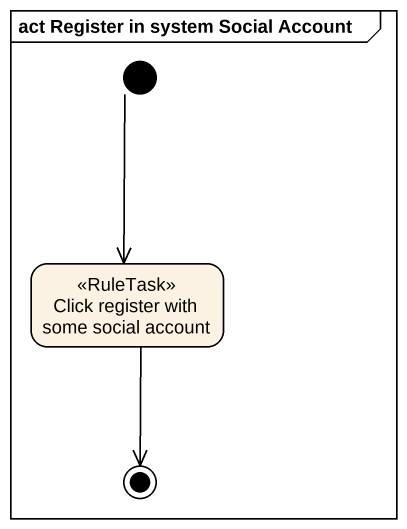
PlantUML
@startuml
mainframe act Register in system Social Account
hide empty description
state "Click register with some social account" as Click_register_with_some <<RuleTask>>
[*] --> Click_register_with_some
Click_register_with_some --> [*]
@enduml
